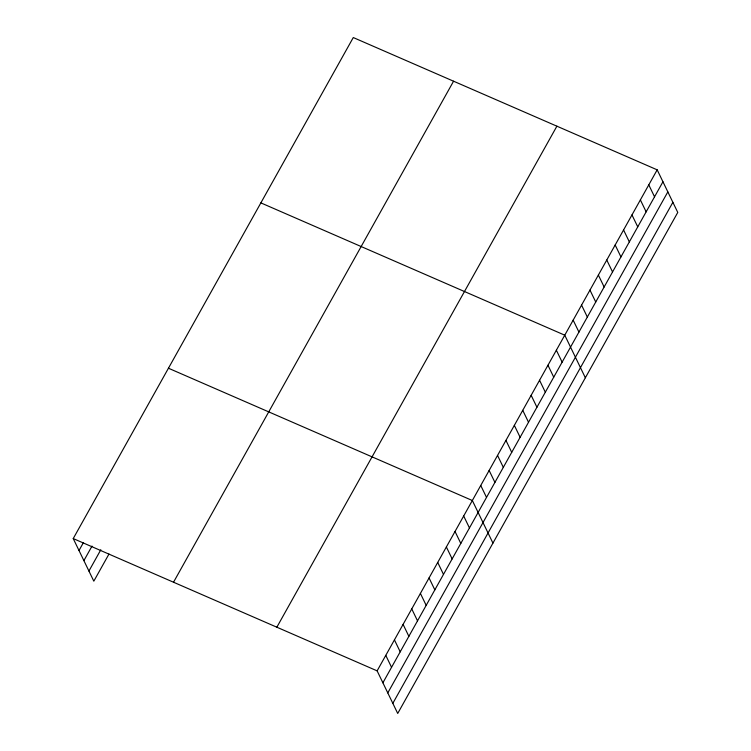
<?xml version="1.0" encoding="UTF-8"?>
<svg xmlns="http://www.w3.org/2000/svg" width="751" height="751" viewBox="0 0 751 751"><rect width="100%" height="100%" fill="white"/><g stroke="black" fill="none" stroke-linecap="round" stroke-linejoin="round"><path stroke-width="1.13" d="M73.232 538.57L353.28 37.55L657.181 169.839L677.768 212.43L397.72 713.45L377.124 670.859L73.232 538.57L93.819 581.161L108.97 554.06M79.005 550.511L83.333 542.766M83.896 560.622L92.007 546.099M88.928 571.042L100.831 549.751M173.519 582.232L453.566 81.202M276.847 627.207L556.895 126.187M377.124 670.859L657.181 169.839M382.897 682.8L662.945 181.78M387.788 692.91L667.836 191.89M392.829 703.33L672.877 202.31M260.869 202.883L564.761 335.181L585.348 377.762M168.449 368.225L472.341 500.513L492.938 543.104M648.78 184.868L654.543 196.809M640.378 199.907L646.151 211.838M631.976 214.936L637.749 226.868M623.574 229.966L629.347 241.897M615.172 244.995L620.946 256.926M606.77 260.024L612.544 271.965M598.369 275.054L604.142 286.995M589.967 290.083L595.74 302.024M581.565 305.113L587.338 317.053M573.163 320.151L578.937 332.083M556.36 350.21L562.133 362.142M547.958 365.239L553.731 377.171M539.556 380.269L545.329 392.21M531.154 395.298L536.927 407.239M522.752 410.328L528.526 422.269M514.351 425.366L520.124 437.298M505.949 440.396L511.722 452.327M497.547 455.425L503.32 467.357M489.145 470.455L494.918 482.386M480.743 485.484L486.517 497.415M463.686 516.003L469.459 527.934M455.031 531.483L460.804 543.424M446.376 546.972L452.149 558.913M437.72 562.461L443.494 574.393M429.065 577.941L434.838 589.882M420.41 593.431L426.183 605.372M411.755 608.92L417.518 620.852M403.099 624.4L408.863 636.341M394.444 639.89L400.208 651.821M385.789 655.379L391.553 667.31"/></g></svg>
